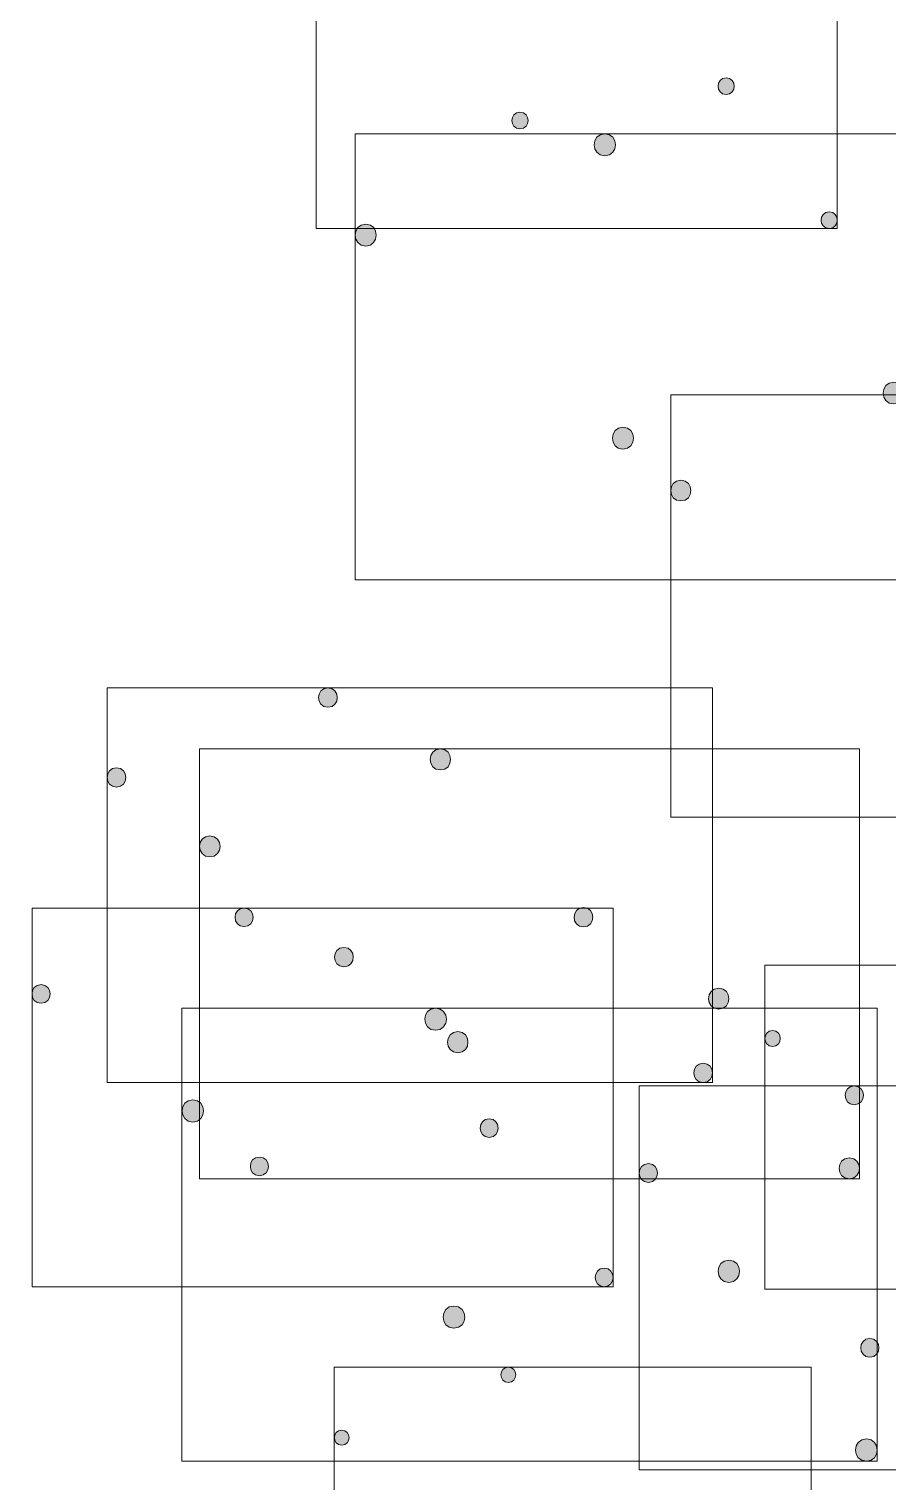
# Model space of a CAD drawing. Header units: inches. Extents: x -261 to 1116, y -954 to 202.
# Drawn here: x -86.3 to 139.2, y -625.4 to -243.9 of the extents above; entities that cross this region are included whole.
import ezdxf

# ---------------------------------------------------------------- set-up
doc = ezdxf.new("R2010")
doc.units = ezdxf.units.IN
doc.header["$MEASUREMENT"] = 0
doc.layers.add('Layer 1', color=7, linetype='Continuous')

# ---------------------------------------------------------------- blocks, each defined once
blk = doc.blocks.new('block 89')
at = {"layer": 'Layer 1', "true_color": 0x231f20}
h = blk.add_hatch(color=250, dxfattribs=at)
h.dxf.hatch_style = 2
edge = h.paths.add_edge_path()
edge.add_spline(control_points=[(140.72, -342.39), (144.42, -342.39), (144.42, -336.64), (140.72, -336.64), (137.02, -336.64), (137.01, -342.39), (140.72, -342.39), (140.72, -342.39), (140.72, -342.39), (140.72, -342.39)], knot_values=[0, 0, 0, 0, 1, 1, 1, 2, 2, 2, 3, 3, 3, 3], degree=3, periodic=1)
at = {"layer": 'Layer 1', "lineweight": 0}
blk.add_open_spline([(140.72, -342.39), (144.42, -342.39), (144.42, -336.64), (140.72, -336.64), (137.02, -336.64), (137.01, -342.39), (140.72, -342.39), (140.72, -342.39), (140.72, -342.39), (140.72, -342.39)], degree=3, knots=[0, 0, 0, 0, 1, 1, 1, 2, 2, 2, 3, 3, 3, 3], dxfattribs=at)
blk = doc.blocks.new('block 91')
at = {"layer": 'Layer 1', "true_color": 0x231f20}
h = blk.add_hatch(color=250, dxfattribs=at)
h.dxf.hatch_style = 2
edge = h.paths.add_edge_path()
edge.add_spline(control_points=[(69.62, -354.24), (73.32, -354.24), (73.32, -348.49), (69.62, -348.49), (65.92, -348.49), (65.91, -354.24), (69.62, -354.24), (69.62, -354.24), (69.62, -354.24), (69.62, -354.24)], knot_values=[0, 0, 0, 0, 1, 1, 1, 2, 2, 2, 3, 3, 3, 3], degree=3, periodic=1)
at = {"layer": 'Layer 1', "lineweight": 0}
blk.add_open_spline([(69.62, -354.24), (73.32, -354.24), (73.32, -348.49), (69.62, -348.49), (65.92, -348.49), (65.91, -354.24), (69.62, -354.24), (69.62, -354.24), (69.62, -354.24), (69.62, -354.24)], degree=3, knots=[0, 0, 0, 0, 1, 1, 1, 2, 2, 2, 3, 3, 3, 3], dxfattribs=at)
blk = doc.blocks.new('block 92')
at = {"layer": 'Layer 1', "true_color": 0x231f20}
h = blk.add_hatch(color=250, dxfattribs=at)
h.dxf.hatch_style = 2
edge = h.paths.add_edge_path()
edge.add_spline(control_points=[(64.88, -277.21), (68.58, -277.21), (68.58, -271.46), (64.88, -271.46), (61.18, -271.46), (61.17, -277.21), (64.88, -277.21), (64.88, -277.21), (64.88, -277.21), (64.88, -277.21)], knot_values=[0, 0, 0, 0, 1, 1, 1, 2, 2, 2, 3, 3, 3, 3], degree=3, periodic=1)
at = {"layer": 'Layer 1', "lineweight": 0}
blk.add_open_spline([(64.88, -277.21), (68.58, -277.21), (68.58, -271.46), (64.88, -271.46), (61.18, -271.46), (61.17, -277.21), (64.88, -277.21), (64.88, -277.21), (64.88, -277.21), (64.88, -277.21)], degree=3, knots=[0, 0, 0, 0, 1, 1, 1, 2, 2, 2, 3, 3, 3, 3], dxfattribs=at)
blk = doc.blocks.new('block 93')
at = {"layer": 'Layer 1', "true_color": 0x231f20}
h = blk.add_hatch(color=250, dxfattribs=at)
h.dxf.hatch_style = 2
edge = h.paths.add_edge_path()
edge.add_spline(control_points=[(2.07, -300.91), (5.77, -300.91), (5.78, -295.16), (2.07, -295.16), (-1.63, -295.16), (-1.63, -300.91), (2.07, -300.91), (2.07, -300.91), (2.07, -300.91), (2.07, -300.91)], knot_values=[0, 0, 0, 0, 1, 1, 1, 2, 2, 2, 3, 3, 3, 3], degree=3, periodic=1)
at = {"layer": 'Layer 1', "lineweight": 0}
blk.add_open_spline([(2.07, -300.91), (5.77, -300.91), (5.78, -295.16), (2.07, -295.16), (-1.63, -295.16), (-1.63, -300.91), (2.07, -300.91), (2.07, -300.91), (2.07, -300.91), (2.07, -300.91)], degree=3, knots=[0, 0, 0, 0, 1, 1, 1, 2, 2, 2, 3, 3, 3, 3], dxfattribs=at)
blk = doc.blocks.new('block 167')
at = {"layer": 'Layer 1', "true_color": 0x231f20}
h = blk.add_hatch(color=250, dxfattribs=at)
h.dxf.hatch_style = 2
edge = h.paths.add_edge_path()
edge.add_spline(control_points=[(108.91, -511.08), (111.6, -511.08), (111.6, -506.9), (108.91, -506.9), (106.23, -506.9), (106.22, -511.08), (108.91, -511.08), (108.91, -511.08), (108.91, -511.08), (108.91, -511.08)], knot_values=[0, 0, 0, 0, 1, 1, 1, 2, 2, 2, 3, 3, 3, 3], degree=3, periodic=1)
at = {"layer": 'Layer 1', "lineweight": 0}
blk.add_open_spline([(108.91, -511.08), (111.6, -511.08), (111.6, -506.9), (108.91, -506.9), (106.23, -506.9), (106.22, -511.08), (108.91, -511.08), (108.91, -511.08), (108.91, -511.08), (108.91, -511.08)], degree=3, knots=[0, 0, 0, 0, 1, 1, 1, 2, 2, 2, 3, 3, 3, 3], dxfattribs=at)
blk = doc.blocks.new('block 168')
at = {"layer": 'Layer 1', "true_color": 0x231f20}
h = blk.add_hatch(color=250, dxfattribs=at)
h.dxf.hatch_style = 2
edge = h.paths.add_edge_path()
edge.add_spline(control_points=[(34.5, -534.94), (37.64, -534.94), (37.65, -530.06), (34.5, -530.06), (31.36, -530.06), (31.36, -534.94), (34.5, -534.94), (34.5, -534.94), (34.5, -534.94), (34.5, -534.94)], knot_values=[0, 0, 0, 0, 1, 1, 1, 2, 2, 2, 3, 3, 3, 3], degree=3, periodic=1)
at = {"layer": 'Layer 1', "lineweight": 0}
blk.add_open_spline([(34.5, -534.94), (37.64, -534.94), (37.65, -530.06), (34.5, -530.06), (31.36, -530.06), (31.36, -534.94), (34.5, -534.94), (34.5, -534.94), (34.5, -534.94), (34.5, -534.94)], degree=3, knots=[0, 0, 0, 0, 1, 1, 1, 2, 2, 2, 3, 3, 3, 3], dxfattribs=at)
blk = doc.blocks.new('block 169')
at = {"layer": 'Layer 1', "true_color": 0x231f20}
h = blk.add_hatch(color=250, dxfattribs=at)
h.dxf.hatch_style = 2
edge = h.paths.add_edge_path()
edge.add_spline(control_points=[(64.68, -574.17), (67.82, -574.17), (67.83, -569.29), (64.68, -569.29), (61.54, -569.29), (61.54, -574.17), (64.68, -574.17), (64.68, -574.17), (64.68, -574.17), (64.68, -574.17)], knot_values=[0, 0, 0, 0, 1, 1, 1, 2, 2, 2, 3, 3, 3, 3], degree=3, periodic=1)
at = {"layer": 'Layer 1', "lineweight": 0}
blk.add_open_spline([(64.68, -574.17), (67.82, -574.17), (67.83, -569.29), (64.68, -569.29), (61.54, -569.29), (61.54, -574.17), (64.68, -574.17), (64.68, -574.17), (64.68, -574.17), (64.68, -574.17)], degree=3, knots=[0, 0, 0, 0, 1, 1, 1, 2, 2, 2, 3, 3, 3, 3], dxfattribs=at)
blk = doc.blocks.new('block 170')
at = {"layer": 'Layer 1', "true_color": 0x231f20}
h = blk.add_hatch(color=250, dxfattribs=at)
h.dxf.hatch_style = 2
edge = h.paths.add_edge_path()
edge.add_spline(control_points=[(-25.86, -545), (-22.72, -545), (-22.71, -540.12), (-25.86, -540.12), (-29, -540.12), (-29, -545), (-25.86, -545), (-25.86, -545), (-25.86, -545), (-25.86, -545)], knot_values=[0, 0, 0, 0, 1, 1, 1, 2, 2, 2, 3, 3, 3, 3], degree=3, periodic=1)
at = {"layer": 'Layer 1', "lineweight": 0}
blk.add_open_spline([(-25.86, -545), (-22.72, -545), (-22.71, -540.12), (-25.86, -540.12), (-29, -540.12), (-29, -545), (-25.86, -545), (-25.86, -545), (-25.86, -545), (-25.86, -545)], degree=3, knots=[0, 0, 0, 0, 1, 1, 1, 2, 2, 2, 3, 3, 3, 3], dxfattribs=at)
blk = doc.blocks.new('block 171')
at = {"layer": 'Layer 1', "true_color": 0x231f20}
h = blk.add_hatch(color=250, dxfattribs=at)
h.dxf.hatch_style = 2
edge = h.paths.add_edge_path()
edge.add_spline(control_points=[(-29.88, -479.61), (-26.74, -479.61), (-26.74, -474.73), (-29.88, -474.73), (-33.02, -474.73), (-33.02, -479.61), (-29.88, -479.61), (-29.88, -479.61), (-29.88, -479.61), (-29.88, -479.61)], knot_values=[0, 0, 0, 0, 1, 1, 1, 2, 2, 2, 3, 3, 3, 3], degree=3, periodic=1)
at = {"layer": 'Layer 1', "lineweight": 0}
blk.add_open_spline([(-29.88, -479.61), (-26.74, -479.61), (-26.74, -474.73), (-29.88, -474.73), (-33.02, -474.73), (-33.02, -479.61), (-29.88, -479.61), (-29.88, -479.61), (-29.88, -479.61), (-29.88, -479.61)], degree=3, knots=[0, 0, 0, 0, 1, 1, 1, 2, 2, 2, 3, 3, 3, 3], dxfattribs=at)
blk = doc.blocks.new('block 172')
at = {"layer": 'Layer 1', "true_color": 0x231f20}
h = blk.add_hatch(color=250, dxfattribs=at)
h.dxf.hatch_style = 2
edge = h.paths.add_edge_path()
edge.add_spline(control_points=[(-83.2, -499.73), (-80.06, -499.73), (-80.05, -494.85), (-83.2, -494.85), (-86.34, -494.85), (-86.34, -499.73), (-83.2, -499.73), (-83.2, -499.73), (-83.2, -499.73), (-83.2, -499.73)], knot_values=[0, 0, 0, 0, 1, 1, 1, 2, 2, 2, 3, 3, 3, 3], degree=3, periodic=1)
at = {"layer": 'Layer 1', "lineweight": 0}
blk.add_open_spline([(-83.2, -499.73), (-80.06, -499.73), (-80.05, -494.85), (-83.2, -494.85), (-86.34, -494.85), (-86.34, -499.73), (-83.2, -499.73), (-83.2, -499.73), (-83.2, -499.73), (-83.2, -499.73)], degree=3, knots=[0, 0, 0, 0, 1, 1, 1, 2, 2, 2, 3, 3, 3, 3], dxfattribs=at)
blk = doc.blocks.new('block 178')
at = {"layer": 'Layer 1', "true_color": 0x231f20}
h = blk.add_hatch(color=250, dxfattribs=at)
h.dxf.hatch_style = 2
edge = h.paths.add_edge_path()
edge.add_spline(control_points=[(59.24, -479.67), (62.51, -479.67), (62.51, -474.59), (59.24, -474.59), (55.97, -474.59), (55.96, -479.67), (59.24, -479.67), (59.24, -479.67), (59.24, -479.67), (59.24, -479.67)], knot_values=[0, 0, 0, 0, 1, 1, 1, 2, 2, 2, 3, 3, 3, 3], degree=3, periodic=1)
at = {"layer": 'Layer 1', "lineweight": 0}
blk.add_open_spline([(59.24, -479.67), (62.51, -479.67), (62.51, -474.59), (59.24, -474.59), (55.97, -474.59), (55.96, -479.67), (59.24, -479.67), (59.24, -479.67), (59.24, -479.67), (59.24, -479.67)], degree=3, knots=[0, 0, 0, 0, 1, 1, 1, 2, 2, 2, 3, 3, 3, 3], dxfattribs=at)
blk = doc.blocks.new('block 179')
at = {"layer": 'Layer 1', "true_color": 0x231f20}
h = blk.add_hatch(color=250, dxfattribs=at)
h.dxf.hatch_style = 2
edge = h.paths.add_edge_path()
edge.add_spline(control_points=[(90.68, -520.55), (93.95, -520.55), (93.96, -515.47), (90.68, -515.47), (87.41, -515.47), (87.4, -520.55), (90.68, -520.55), (90.68, -520.55), (90.68, -520.55), (90.68, -520.55)], knot_values=[0, 0, 0, 0, 1, 1, 1, 2, 2, 2, 3, 3, 3, 3], degree=3, periodic=1)
at = {"layer": 'Layer 1', "lineweight": 0}
blk.add_open_spline([(90.68, -520.55), (93.95, -520.55), (93.96, -515.47), (90.68, -515.47), (87.41, -515.47), (87.4, -520.55), (90.68, -520.55), (90.68, -520.55), (90.68, -520.55), (90.68, -520.55)], degree=3, knots=[0, 0, 0, 0, 1, 1, 1, 2, 2, 2, 3, 3, 3, 3], dxfattribs=at)
blk = doc.blocks.new('block 180')
at = {"layer": 'Layer 1', "true_color": 0x231f20}
h = blk.add_hatch(color=250, dxfattribs=at)
h.dxf.hatch_style = 2
edge = h.paths.add_edge_path()
edge.add_spline(control_points=[(-3.65, -490.15), (-0.38, -490.15), (-0.37, -485.07), (-3.65, -485.07), (-6.92, -485.07), (-6.93, -490.15), (-3.65, -490.15), (-3.65, -490.15), (-3.65, -490.15), (-3.65, -490.15)], knot_values=[0, 0, 0, 0, 1, 1, 1, 2, 2, 2, 3, 3, 3, 3], degree=3, periodic=1)
at = {"layer": 'Layer 1', "lineweight": 0}
blk.add_open_spline([(-3.65, -490.15), (-0.38, -490.15), (-0.37, -485.07), (-3.65, -485.07), (-6.92, -485.07), (-6.93, -490.15), (-3.65, -490.15), (-3.65, -490.15), (-3.65, -490.15), (-3.65, -490.15)], degree=3, knots=[0, 0, 0, 0, 1, 1, 1, 2, 2, 2, 3, 3, 3, 3], dxfattribs=at)
blk = doc.blocks.new('block 181')
at = {"layer": 'Layer 1', "true_color": 0x231f20}
h = blk.add_hatch(color=250, dxfattribs=at)
h.dxf.hatch_style = 2
edge = h.paths.add_edge_path()
edge.add_spline(control_points=[(-7.84, -422.03), (-4.57, -422.03), (-4.57, -416.94), (-7.84, -416.94), (-11.11, -416.94), (-11.12, -422.03), (-7.84, -422.03), (-7.84, -422.03), (-7.84, -422.03), (-7.84, -422.03)], knot_values=[0, 0, 0, 0, 1, 1, 1, 2, 2, 2, 3, 3, 3, 3], degree=3, periodic=1)
at = {"layer": 'Layer 1', "lineweight": 0}
blk.add_open_spline([(-7.84, -422.03), (-4.57, -422.03), (-4.57, -416.94), (-7.84, -416.94), (-11.11, -416.94), (-11.12, -422.03), (-7.84, -422.03), (-7.84, -422.03), (-7.84, -422.03), (-7.84, -422.03)], degree=3, knots=[0, 0, 0, 0, 1, 1, 1, 2, 2, 2, 3, 3, 3, 3], dxfattribs=at)
blk = doc.blocks.new('block 182')
at = {"layer": 'Layer 1', "true_color": 0x231f20}
h = blk.add_hatch(color=250, dxfattribs=at)
h.dxf.hatch_style = 2
edge = h.paths.add_edge_path()
edge.add_spline(control_points=[(-63.39, -442.99), (-60.12, -442.99), (-60.12, -437.91), (-63.39, -437.91), (-66.66, -437.91), (-66.67, -442.99), (-63.39, -442.99), (-63.39, -442.99), (-63.39, -442.99), (-63.39, -442.99)], knot_values=[0, 0, 0, 0, 1, 1, 1, 2, 2, 2, 3, 3, 3, 3], degree=3, periodic=1)
at = {"layer": 'Layer 1', "lineweight": 0}
blk.add_open_spline([(-63.39, -442.99), (-60.12, -442.99), (-60.12, -437.91), (-63.39, -437.91), (-66.66, -437.91), (-66.67, -442.99), (-63.39, -442.99), (-63.39, -442.99), (-63.39, -442.99), (-63.39, -442.99)], degree=3, knots=[0, 0, 0, 0, 1, 1, 1, 2, 2, 2, 3, 3, 3, 3], dxfattribs=at)
blk = doc.blocks.new('block 187')
at = {"layer": 'Layer 1', "true_color": 0x231f20}
h = blk.add_hatch(color=250, dxfattribs=at)
h.dxf.hatch_style = 2
edge = h.paths.add_edge_path()
edge.add_spline(control_points=[(84.82, -367.85), (88.32, -367.85), (88.32, -362.41), (84.82, -362.41), (81.31, -362.41), (81.31, -367.85), (84.82, -367.85), (84.82, -367.85), (84.82, -367.85), (84.82, -367.85)], knot_values=[0, 0, 0, 0, 1, 1, 1, 2, 2, 2, 3, 3, 3, 3], degree=3, periodic=1)
at = {"layer": 'Layer 1', "lineweight": 0}
blk.add_open_spline([(84.82, -367.85), (88.32, -367.85), (88.32, -362.41), (84.82, -362.41), (81.31, -362.41), (81.31, -367.85), (84.82, -367.85), (84.82, -367.85), (84.82, -367.85), (84.82, -367.85)], degree=3, knots=[0, 0, 0, 0, 1, 1, 1, 2, 2, 2, 3, 3, 3, 3], dxfattribs=at)
blk = doc.blocks.new('block 407')
at = {"layer": 'Layer 1', "true_color": 0x231f20}
h = blk.add_hatch(color=250, dxfattribs=at)
h.dxf.hatch_style = 2
edge = h.paths.add_edge_path()
edge.add_spline(control_points=[(39.51, -599.28), (42.09, -599.28), (42.09, -595.28), (39.51, -595.28), (36.93, -595.28), (36.93, -599.28), (39.51, -599.28), (39.51, -599.28), (39.51, -599.28), (39.51, -599.28)], knot_values=[0, 0, 0, 0, 1, 1, 1, 2, 2, 2, 3, 3, 3, 3], degree=3, periodic=1)
at = {"layer": 'Layer 1', "lineweight": 0}
blk.add_open_spline([(39.51, -599.28), (42.09, -599.28), (42.09, -595.28), (39.51, -595.28), (36.93, -595.28), (36.93, -599.28), (39.51, -599.28), (39.51, -599.28), (39.51, -599.28), (39.51, -599.28)], degree=3, knots=[0, 0, 0, 0, 1, 1, 1, 2, 2, 2, 3, 3, 3, 3], dxfattribs=at)
blk = doc.blocks.new('block 408')
at = {"layer": 'Layer 1', "true_color": 0x231f20}
h = blk.add_hatch(color=250, dxfattribs=at)
h.dxf.hatch_style = 2
edge = h.paths.add_edge_path()
edge.add_spline(control_points=[(-4.24, -615.79), (-1.67, -615.79), (-1.66, -611.79), (-4.24, -611.79), (-6.82, -611.79), (-6.82, -615.79), (-4.24, -615.79), (-4.24, -615.79), (-4.24, -615.79), (-4.24, -615.79)], knot_values=[0, 0, 0, 0, 1, 1, 1, 2, 2, 2, 3, 3, 3, 3], degree=3, periodic=1)
at = {"layer": 'Layer 1', "lineweight": 0}
blk.add_open_spline([(-4.24, -615.79), (-1.67, -615.79), (-1.66, -611.79), (-4.24, -611.79), (-6.82, -611.79), (-6.82, -615.79), (-4.24, -615.79), (-4.24, -615.79), (-4.24, -615.79), (-4.24, -615.79)], degree=3, knots=[0, 0, 0, 0, 1, 1, 1, 2, 2, 2, 3, 3, 3, 3], dxfattribs=at)
blk = doc.blocks.new('block 416')
at = {"layer": 'Layer 1', "true_color": 0x231f20}
h = blk.add_hatch(color=250, dxfattribs=at)
h.dxf.hatch_style = 2
edge = h.paths.add_edge_path()
edge.add_spline(control_points=[(134.45, -592.68), (137.63, -592.68), (137.63, -587.73), (134.45, -587.73), (131.26, -587.73), (131.26, -592.68), (134.45, -592.68), (134.45, -592.68), (134.45, -592.68), (134.45, -592.68)], knot_values=[0, 0, 0, 0, 1, 1, 1, 2, 2, 2, 3, 3, 3, 3], degree=3, periodic=1)
at = {"layer": 'Layer 1', "lineweight": 0}
blk.add_open_spline([(134.45, -592.68), (137.63, -592.68), (137.63, -587.73), (134.45, -587.73), (131.26, -587.73), (131.26, -592.68), (134.45, -592.68), (134.45, -592.68), (134.45, -592.68), (134.45, -592.68)], degree=3, knots=[0, 0, 0, 0, 1, 1, 1, 2, 2, 2, 3, 3, 3, 3], dxfattribs=at)
blk = doc.blocks.new('block 417')
at = {"layer": 'Layer 1', "true_color": 0x231f20}
h = blk.add_hatch(color=250, dxfattribs=at)
h.dxf.hatch_style = 2
edge = h.paths.add_edge_path()
edge.add_spline(control_points=[(130.37, -526.37), (133.55, -526.37), (133.55, -521.42), (130.37, -521.42), (127.18, -521.42), (127.18, -526.37), (130.37, -526.37), (130.37, -526.37), (130.37, -526.37), (130.37, -526.37)], knot_values=[0, 0, 0, 0, 1, 1, 1, 2, 2, 2, 3, 3, 3, 3], degree=3, periodic=1)
at = {"layer": 'Layer 1', "lineweight": 0}
blk.add_open_spline([(130.37, -526.37), (133.55, -526.37), (133.55, -521.42), (130.37, -521.42), (127.18, -521.42), (127.18, -526.37), (130.37, -526.37), (130.37, -526.37), (130.37, -526.37), (130.37, -526.37)], degree=3, knots=[0, 0, 0, 0, 1, 1, 1, 2, 2, 2, 3, 3, 3, 3], dxfattribs=at)
blk = doc.blocks.new('block 418')
at = {"layer": 'Layer 1', "true_color": 0x231f20}
h = blk.add_hatch(color=250, dxfattribs=at)
h.dxf.hatch_style = 2
edge = h.paths.add_edge_path()
edge.add_spline(control_points=[(76.3, -546.77), (79.48, -546.77), (79.49, -541.83), (76.3, -541.83), (73.11, -541.83), (73.11, -546.77), (76.3, -546.77), (76.3, -546.77), (76.3, -546.77), (76.3, -546.77)], knot_values=[0, 0, 0, 0, 1, 1, 1, 2, 2, 2, 3, 3, 3, 3], degree=3, periodic=1)
at = {"layer": 'Layer 1', "lineweight": 0}
blk.add_open_spline([(76.3, -546.77), (79.48, -546.77), (79.49, -541.83), (76.3, -541.83), (73.11, -541.83), (73.11, -546.77), (76.3, -546.77), (76.3, -546.77), (76.3, -546.77), (76.3, -546.77)], degree=3, knots=[0, 0, 0, 0, 1, 1, 1, 2, 2, 2, 3, 3, 3, 3], dxfattribs=at)
blk = doc.blocks.new('block 454')
at = {"layer": 'Layer 1', "true_color": 0x231f20}
h = blk.add_hatch(color=250, dxfattribs=at)
h.dxf.hatch_style = 2
edge = h.paths.add_edge_path()
edge.add_spline(control_points=[(96.71, -261.1), (99.53, -261.1), (99.53, -256.73), (96.71, -256.73), (93.9, -256.73), (93.89, -261.1), (96.71, -261.1), (96.71, -261.1), (96.71, -261.1), (96.71, -261.1)], knot_values=[0, 0, 0, 0, 1, 1, 1, 2, 2, 2, 3, 3, 3, 3], degree=3, periodic=1)
at = {"layer": 'Layer 1', "lineweight": 0}
blk.add_open_spline([(96.71, -261.1), (99.53, -261.1), (99.53, -256.73), (96.71, -256.73), (93.9, -256.73), (93.89, -261.1), (96.71, -261.1), (96.71, -261.1), (96.71, -261.1), (96.71, -261.1)], degree=3, knots=[0, 0, 0, 0, 1, 1, 1, 2, 2, 2, 3, 3, 3, 3], dxfattribs=at)
blk = doc.blocks.new('block 455')
at = {"layer": 'Layer 1', "true_color": 0x231f20}
h = blk.add_hatch(color=250, dxfattribs=at)
h.dxf.hatch_style = 2
edge = h.paths.add_edge_path()
edge.add_spline(control_points=[(123.78, -296.29), (126.6, -296.29), (126.6, -291.92), (123.78, -291.92), (120.96, -291.92), (120.96, -296.29), (123.78, -296.29), (123.78, -296.29), (123.78, -296.29), (123.78, -296.29)], knot_values=[0, 0, 0, 0, 1, 1, 1, 2, 2, 2, 3, 3, 3, 3], degree=3, periodic=1)
at = {"layer": 'Layer 1', "lineweight": 0}
blk.add_open_spline([(123.78, -296.29), (126.6, -296.29), (126.6, -291.92), (123.78, -291.92), (120.96, -291.92), (120.96, -296.29), (123.78, -296.29), (123.78, -296.29), (123.78, -296.29), (123.78, -296.29)], degree=3, knots=[0, 0, 0, 0, 1, 1, 1, 2, 2, 2, 3, 3, 3, 3], dxfattribs=at)
blk = doc.blocks.new('block 456')
at = {"layer": 'Layer 1', "true_color": 0x231f20}
h = blk.add_hatch(color=250, dxfattribs=at)
h.dxf.hatch_style = 2
edge = h.paths.add_edge_path()
edge.add_spline(control_points=[(42.58, -270.13), (45.39, -270.13), (45.4, -265.75), (42.58, -265.75), (39.76, -265.75), (39.76, -270.13), (42.58, -270.13), (42.58, -270.13), (42.58, -270.13), (42.58, -270.13)], knot_values=[0, 0, 0, 0, 1, 1, 1, 2, 2, 2, 3, 3, 3, 3], degree=3, periodic=1)
at = {"layer": 'Layer 1', "lineweight": 0}
blk.add_open_spline([(42.58, -270.13), (45.39, -270.13), (45.4, -265.75), (42.58, -265.75), (39.76, -265.75), (39.76, -270.13), (42.58, -270.13), (42.58, -270.13), (42.58, -270.13), (42.58, -270.13)], degree=3, knots=[0, 0, 0, 0, 1, 1, 1, 2, 2, 2, 3, 3, 3, 3], dxfattribs=at)
blk = doc.blocks.new('block 459')
at = {"layer": 'Layer 1', "true_color": 0x231f20}
h = blk.add_hatch(color=250, dxfattribs=at)
h.dxf.hatch_style = 2
edge = h.paths.add_edge_path()
edge.add_spline(control_points=[(97.44, -573.03), (101.2, -573.03), (101.2, -567.19), (97.44, -567.19), (93.69, -567.19), (93.68, -573.03), (97.44, -573.03), (97.44, -573.03), (97.44, -573.03), (97.44, -573.03)], knot_values=[0, 0, 0, 0, 1, 1, 1, 2, 2, 2, 3, 3, 3, 3], degree=3, periodic=1)
at = {"layer": 'Layer 1', "lineweight": 0}
blk.add_open_spline([(97.44, -573.03), (101.2, -573.03), (101.2, -567.19), (97.44, -567.19), (93.69, -567.19), (93.68, -573.03), (97.44, -573.03), (97.44, -573.03), (97.44, -573.03), (97.44, -573.03)], degree=3, knots=[0, 0, 0, 0, 1, 1, 1, 2, 2, 2, 3, 3, 3, 3], dxfattribs=at)
blk = doc.blocks.new('block 460')
at = {"layer": 'Layer 1', "true_color": 0x231f20}
h = blk.add_hatch(color=250, dxfattribs=at)
h.dxf.hatch_style = 2
edge = h.paths.add_edge_path()
edge.add_spline(control_points=[(133.54, -619.96), (137.3, -619.96), (137.3, -614.13), (133.54, -614.13), (129.79, -614.13), (129.78, -619.96), (133.54, -619.96), (133.54, -619.96), (133.54, -619.96), (133.54, -619.96)], knot_values=[0, 0, 0, 0, 1, 1, 1, 2, 2, 2, 3, 3, 3, 3], degree=3, periodic=1)
at = {"layer": 'Layer 1', "lineweight": 0}
blk.add_open_spline([(133.54, -619.96), (137.3, -619.96), (137.3, -614.13), (133.54, -614.13), (129.79, -614.13), (129.78, -619.96), (133.54, -619.96), (133.54, -619.96), (133.54, -619.96), (133.54, -619.96)], degree=3, knots=[0, 0, 0, 0, 1, 1, 1, 2, 2, 2, 3, 3, 3, 3], dxfattribs=at)
blk = doc.blocks.new('block 461')
at = {"layer": 'Layer 1', "true_color": 0x231f20}
h = blk.add_hatch(color=250, dxfattribs=at)
h.dxf.hatch_style = 2
edge = h.paths.add_edge_path()
edge.add_spline(control_points=[(25.24, -585.07), (28.99, -585.07), (29, -579.23), (25.24, -579.23), (21.48, -579.23), (21.48, -585.07), (25.24, -585.07), (25.24, -585.07), (25.24, -585.07), (25.24, -585.07)], knot_values=[0, 0, 0, 0, 1, 1, 1, 2, 2, 2, 3, 3, 3, 3], degree=3, periodic=1)
at = {"layer": 'Layer 1', "lineweight": 0}
blk.add_open_spline([(25.24, -585.07), (28.99, -585.07), (29, -579.23), (25.24, -579.23), (21.48, -579.23), (21.48, -585.07), (25.24, -585.07), (25.24, -585.07), (25.24, -585.07), (25.24, -585.07)], degree=3, knots=[0, 0, 0, 0, 1, 1, 1, 2, 2, 2, 3, 3, 3, 3], dxfattribs=at)
blk = doc.blocks.new('block 462')
at = {"layer": 'Layer 1', "true_color": 0x231f20}
h = blk.add_hatch(color=250, dxfattribs=at)
h.dxf.hatch_style = 2
edge = h.paths.add_edge_path()
edge.add_spline(control_points=[(20.42, -506.84), (24.18, -506.84), (24.18, -501.01), (20.42, -501.01), (16.67, -501.01), (16.66, -506.84), (20.42, -506.84), (20.42, -506.84), (20.42, -506.84), (20.42, -506.84)], knot_values=[0, 0, 0, 0, 1, 1, 1, 2, 2, 2, 3, 3, 3, 3], degree=3, periodic=1)
at = {"layer": 'Layer 1', "lineweight": 0}
blk.add_open_spline([(20.42, -506.84), (24.18, -506.84), (24.18, -501.01), (20.42, -501.01), (16.67, -501.01), (16.66, -506.84), (20.42, -506.84), (20.42, -506.84), (20.42, -506.84), (20.42, -506.84)], degree=3, knots=[0, 0, 0, 0, 1, 1, 1, 2, 2, 2, 3, 3, 3, 3], dxfattribs=at)
blk = doc.blocks.new('block 463')
at = {"layer": 'Layer 1', "true_color": 0x231f20}
h = blk.add_hatch(color=250, dxfattribs=at)
h.dxf.hatch_style = 2
edge = h.paths.add_edge_path()
edge.add_spline(control_points=[(-43.36, -530.91), (-39.6, -530.91), (-39.6, -525.08), (-43.36, -525.08), (-47.11, -525.08), (-47.12, -530.91), (-43.36, -530.91), (-43.36, -530.91), (-43.36, -530.91), (-43.36, -530.91)], knot_values=[0, 0, 0, 0, 1, 1, 1, 2, 2, 2, 3, 3, 3, 3], degree=3, periodic=1)
at = {"layer": 'Layer 1', "lineweight": 0}
blk.add_open_spline([(-43.36, -530.91), (-39.6, -530.91), (-39.6, -525.08), (-43.36, -525.08), (-47.11, -525.08), (-47.12, -530.91), (-43.36, -530.91), (-43.36, -530.91), (-43.36, -530.91), (-43.36, -530.91)], degree=3, knots=[0, 0, 0, 0, 1, 1, 1, 2, 2, 2, 3, 3, 3, 3], dxfattribs=at)
blk = doc.blocks.new('block 464')
at = {"layer": 'Layer 1', "true_color": 0x231f20}
h = blk.add_hatch(color=250, dxfattribs=at)
h.dxf.hatch_style = 2
edge = h.paths.add_edge_path()
edge.add_spline(control_points=[(94.78, -501.3), (98.35, -501.3), (98.35, -495.76), (94.78, -495.76), (91.22, -495.76), (91.21, -501.3), (94.78, -501.3), (94.78, -501.3), (94.78, -501.3), (94.78, -501.3)], knot_values=[0, 0, 0, 0, 1, 1, 1, 2, 2, 2, 3, 3, 3, 3], degree=3, periodic=1)
at = {"layer": 'Layer 1', "lineweight": 0}
blk.add_open_spline([(94.78, -501.3), (98.35, -501.3), (98.35, -495.76), (94.78, -495.76), (91.22, -495.76), (91.21, -501.3), (94.78, -501.3), (94.78, -501.3), (94.78, -501.3), (94.78, -501.3)], degree=3, knots=[0, 0, 0, 0, 1, 1, 1, 2, 2, 2, 3, 3, 3, 3], dxfattribs=at)
blk = doc.blocks.new('block 465')
at = {"layer": 'Layer 1', "true_color": 0x231f20}
h = blk.add_hatch(color=250, dxfattribs=at)
h.dxf.hatch_style = 2
edge = h.paths.add_edge_path()
edge.add_spline(control_points=[(129.05, -545.85), (132.62, -545.85), (132.62, -540.31), (129.05, -540.31), (125.49, -540.31), (125.48, -545.85), (129.05, -545.85), (129.05, -545.85), (129.05, -545.85), (129.05, -545.85)], knot_values=[0, 0, 0, 0, 1, 1, 1, 2, 2, 2, 3, 3, 3, 3], degree=3, periodic=1)
at = {"layer": 'Layer 1', "lineweight": 0}
blk.add_open_spline([(129.05, -545.85), (132.62, -545.85), (132.62, -540.31), (129.05, -540.31), (125.49, -540.31), (125.48, -545.85), (129.05, -545.85), (129.05, -545.85), (129.05, -545.85), (129.05, -545.85)], degree=3, knots=[0, 0, 0, 0, 1, 1, 1, 2, 2, 2, 3, 3, 3, 3], dxfattribs=at)
blk = doc.blocks.new('block 466')
at = {"layer": 'Layer 1', "true_color": 0x231f20}
h = blk.add_hatch(color=250, dxfattribs=at)
h.dxf.hatch_style = 2
edge = h.paths.add_edge_path()
edge.add_spline(control_points=[(26.25, -512.73), (29.81, -512.73), (29.82, -507.19), (26.25, -507.19), (22.68, -507.19), (22.67, -512.73), (26.25, -512.73), (26.25, -512.73), (26.25, -512.73), (26.25, -512.73)], knot_values=[0, 0, 0, 0, 1, 1, 1, 2, 2, 2, 3, 3, 3, 3], degree=3, periodic=1)
at = {"layer": 'Layer 1', "lineweight": 0}
blk.add_open_spline([(26.25, -512.73), (29.81, -512.73), (29.82, -507.19), (26.25, -507.19), (22.68, -507.19), (22.67, -512.73), (26.25, -512.73), (26.25, -512.73), (26.25, -512.73), (26.25, -512.73)], degree=3, knots=[0, 0, 0, 0, 1, 1, 1, 2, 2, 2, 3, 3, 3, 3], dxfattribs=at)
blk = doc.blocks.new('block 467')
at = {"layer": 'Layer 1', "true_color": 0x231f20}
h = blk.add_hatch(color=250, dxfattribs=at)
h.dxf.hatch_style = 2
edge = h.paths.add_edge_path()
edge.add_spline(control_points=[(21.68, -438.48), (25.24, -438.48), (25.25, -432.94), (21.68, -432.94), (18.11, -432.94), (18.11, -438.48), (21.68, -438.48), (21.68, -438.48), (21.68, -438.48), (21.68, -438.48)], knot_values=[0, 0, 0, 0, 1, 1, 1, 2, 2, 2, 3, 3, 3, 3], degree=3, periodic=1)
at = {"layer": 'Layer 1', "lineweight": 0}
blk.add_open_spline([(21.68, -438.48), (25.24, -438.48), (25.25, -432.94), (21.68, -432.94), (18.11, -432.94), (18.11, -438.48), (21.68, -438.48), (21.68, -438.48), (21.68, -438.48), (21.68, -438.48)], degree=3, knots=[0, 0, 0, 0, 1, 1, 1, 2, 2, 2, 3, 3, 3, 3], dxfattribs=at)
blk = doc.blocks.new('block 468')
at = {"layer": 'Layer 1', "true_color": 0x231f20}
h = blk.add_hatch(color=250, dxfattribs=at)
h.dxf.hatch_style = 2
edge = h.paths.add_edge_path()
edge.add_spline(control_points=[(-38.87, -461.32), (-35.3, -461.32), (-35.29, -455.78), (-38.87, -455.78), (-42.43, -455.78), (-42.44, -461.32), (-38.87, -461.32), (-38.87, -461.32), (-38.87, -461.32), (-38.87, -461.32)], knot_values=[0, 0, 0, 0, 1, 1, 1, 2, 2, 2, 3, 3, 3, 3], degree=3, periodic=1)
at = {"layer": 'Layer 1', "lineweight": 0}
blk.add_open_spline([(-38.87, -461.32), (-35.3, -461.32), (-35.29, -455.78), (-38.87, -455.78), (-42.43, -455.78), (-42.44, -461.32), (-38.87, -461.32), (-38.87, -461.32), (-38.87, -461.32), (-38.87, -461.32)], degree=3, knots=[0, 0, 0, 0, 1, 1, 1, 2, 2, 2, 3, 3, 3, 3], dxfattribs=at)

msp = doc.modelspace()

# ---------------------------------------------------------------- linework, layer by layer
at = {"layer": 'Layer 1', "lineweight": 0}
for points in [[(-10.97, -296.29), (125.89, -296.29), (125.89, -207.1), (-10.97, -207.1), (-10.97, -296.29)], [(-0.7, -388.6), (179.04, -388.6), (179.04, -271.46), (-0.7, -271.46), (-0.7, -388.6)], [(82.19, -450.89), (252.39, -450.89), (252.39, -339.97), (82.19, -339.97), (82.19, -450.89)], [(-65.85, -520.55), (93.14, -520.55), (93.14, -416.94), (-65.85, -416.94), (-65.85, -520.55)], [(-41.54, -545.85), (131.73, -545.85), (131.73, -432.94), (-41.54, -432.94), (-41.54, -545.85)], [(-85.56, -574.17), (67.04, -574.17), (67.04, -474.73), (-85.56, -474.73), (-85.56, -574.17)], [(106.9, -574.76), (237.44, -574.76), (237.44, -489.69), (106.9, -489.69), (106.9, -574.76)], [(-46.18, -619.96), (136.36, -619.96), (136.36, -501.01), (-46.18, -501.01), (-46.18, -619.96)], [(73.91, -622.26), (228.65, -622.26), (228.65, -521.42), (73.91, -521.42), (73.91, -622.26)], [(-6.18, -676.88), (119.04, -676.88), (119.04, -595.28), (-6.18, -595.28), (-6.18, -676.88)]]:
    msp.add_lwpolyline(points, dxfattribs=at)

# ---------------------------------------------------------------- block references
at = {"layer": 'Layer 1'}
for name in ['block 454', 'block 456', 'block 92', 'block 455', 'block 93', 'block 89', 'block 91', 'block 187', 'block 181', 'block 467', 'block 182', 'block 468', 'block 171', 'block 178', 'block 180', 'block 172', 'block 464', 'block 462', 'block 466', 'block 167', 'block 179', 'block 417', 'block 463', 'block 168', 'block 170', 'block 465', 'block 418', 'block 459', 'block 169', 'block 461', 'block 416', 'block 407', 'block 408', 'block 460']:
    msp.add_blockref(name, (0, 0), dxfattribs=at)

doc.saveas('drawing.dxf')
